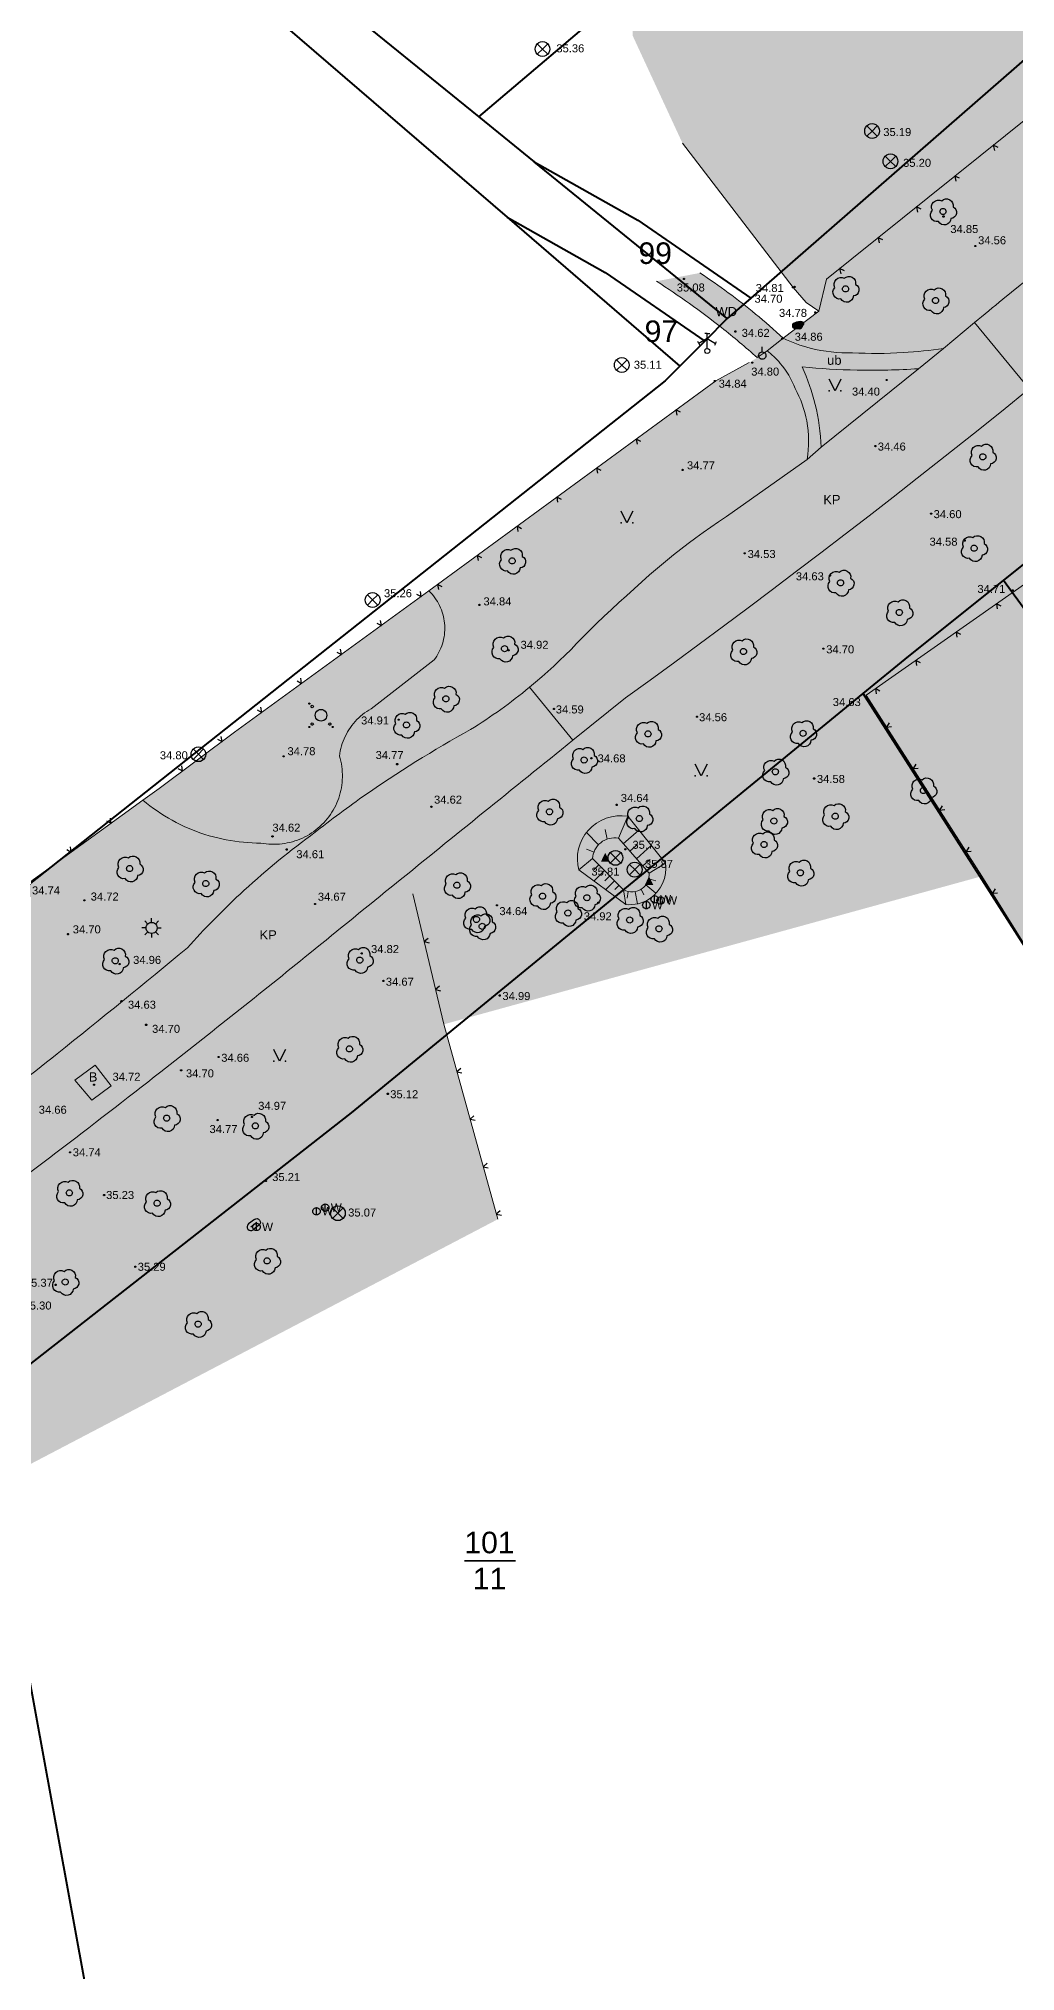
# Model space of a CAD drawing. Header units: metres. Extents: x 363857 to 365179, y 5807840 to 5809004.
# Drawn here: x 364698.6 to 364777.9, y 5808053 to 5808210 of the extents above; entities that cross this region are included whole.
import ezdxf

# ---------------------------------------------------------------- set-up
doc = ezdxf.new("R2010")
doc.units = ezdxf.units.M
doc.header["$LTSCALE"] = 0.5
doc.linetypes.add('LF11.26', pattern=[0])
doc.layers.get('0').update_dxf_attribs({"color": 1, "linetype": 'CONTINUOUS'})
for name, color, linetype in [('Flurstücksgrenze', 5, 'CONTINUOUS'), ('Stk.Befestigungsarten', 1, 'CONTINUOUS'), ('Stk.Beleuchtung', 1, 'CONTINUOUS'), ('Stk.Bäume', 1, 'CONTINUOUS'), ('Stk.Böschungen', 1, 'CONTINUOUS'), ('Stk.Einfriedungen', 1, 'CONTINUOUS'), ('Stk.Geländehöhen', 1, 'CONTINUOUS'), ('Stk.Grünflächen', 1, 'CONTINUOUS'), ('Stk.Stadtmöbel', 1, 'CONTINUOUS'), ('Stk.Topografie allgemein', 1, 'CONTINUOUS'), ('Stk.Ver- und Entsorgungsanlagen allgemein', 1, 'CONTINUOUS'), ('Stk.Wasserversorgung', 1, 'CONTINUOUS')]:
    doc.layers.add(name, color=color, linetype=linetype)
doc.styles.add('Arial', font='Arial.ttf')
doc.styles.add('TA  11.0401.0000', font='Arial.ttf')

# ---------------------------------------------------------------- blocks, each defined once
blk = doc.blocks.new('S11..378')
at = {"color": 0, "lineweight": -2}
blk.add_lwpolyline([(-0.025, 0.05), (0, 0), (0.025, 0.05)], dxfattribs=at)
blk = doc.blocks.new('S11..36')
at = {"color": 0, "lineweight": -2}
blk.add_lwpolyline([(0.065, -0.0375, -0.5773503), (-0.065, -0.0375, -0.5773503), (0, 0.075, -0.5773503)], format="xyb", close=True, dxfattribs=at)
for points in [[(-0.05, 0.05), (0, 0), (-0.05, -0.05)], [(0.05, -0.05), (0, 0), (0.05, 0.05)]]:
    blk.add_lwpolyline(points, dxfattribs=at)
blk = doc.blocks.new('Geländehöhe')
at = {"color": 0, "lineweight": -2}
for points in [[(0.0087, -0.005, -0.5773503), (-0.0087, -0.005, -0.5773503), (0, 0.01, -0.5773503)], [(0.0043, -0.0025, -0.5773503), (-0.0043, -0.0025, -0.5773503), (0, 0.005, -0.5773503)]]:
    blk.add_lwpolyline(points, format="xyb", close=True, dxfattribs=at)
blk = doc.blocks.new('S11..146', base_point=(0, 0.25))
at = {"color": 0, "lineweight": -2}
blk.add_lwpolyline([(0.05, 0.35), (0, 0.25), (-0.05, 0.35)], dxfattribs=at)
for p in [(-0.05, 0.25), (0.05, 0.25)]:
    blk.add_point(p, dxfattribs=at)
blk = doc.blocks.new('S11..320')
at = {"color": 0, "lineweight": -2}
for points in [[(0, 0.125), (-0.085, 0.075), (-0.095, 0.095)], [(-0.085, 0.075), (-0.075, 0.055)], [(0, 0.025), (0, 0.125), (0, 0.175), (-0.025, 0.175)], [(0, 0.175), (0.025, 0.175)], [(0, 0.125), (0.085, 0.075), (0.075, 0.055)], [(0.085, 0.075), (0.095, 0.095)]]:
    blk.add_lwpolyline(points, dxfattribs=at)
blk.add_lwpolyline([(0.0216, -0.0125, -0.5773503), (-0.0216, -0.0125, -0.5773503), (0, 0.025, -0.5773503)], format="xyb", close=True, dxfattribs=at)
blk = doc.blocks.new('S11..19')
at = {"color": 0, "lineweight": -2}
blk.add_lwpolyline([(0.065, -0.0375, -0.5773503), (-0.065, -0.0375, -0.5773503), (0, 0.075, -0.5773503)], format="xyb", close=True, dxfattribs=at)
blk.add_lwpolyline([(0, 0.075), (0, 0.175)], dxfattribs=at)
blk = doc.blocks.new('Findling unmaßstäblich')
at = {"lineweight": -2}
blk.add_hatch(color=0, dxfattribs=at).paths.add_polyline_path([(-0.125, 0.15), (-0.0139, 0.1965), (0.1053, 0.2135), (0.225, 0.2), (0.2569, 0.185), (0.2831, 0.1613), (0.3013, 0.131), (0.3098, 0.0968), (0.308, 0.0615), (0.2961, 0.0283), (0.275, 0), (0.2631, -0.0607), (0.234, -0.1152), (0.1902, -0.159), (0.1357, -0.1881), (0.075, -0.2), (-0.125, -0.2), (-0.1723, -0.1849), (-0.2136, -0.1574), (-0.2456, -0.1194), (-0.2659, -0.0741), (-0.2728, -0.025), (-0.2659, 0.0241), (-0.2456, 0.0694), (-0.2136, 0.1074), (-0.1723, 0.1349)], flags=0)
at = {"color": 0, "lineweight": -2}
for points in [[(0.075, -0.2), (-0.125, -0.2, -0.84465226), (-0.125, 0.15)], [(-0.125, 0.15, -0.19301299), (0.225, 0.2, -0.56810547), (0.275, 0)], [(0.075, -0.2, 0.38719932), (0.275, 0)]]:
    blk.add_lwpolyline(points, format="xyb", dxfattribs=at)
blk = doc.blocks.new('S11..151')
at = {"color": 0, "lineweight": -2}
for points in [[(0.25, 0.25), (-0.25, 0.25, 1), (-0.25, -0.25)], [(0.25, 0.25, -1), (0.25, -0.25), (-0.25, -0.25)]]:
    blk.add_lwpolyline(points, format="xyb", dxfattribs=at)
blk.add_lwpolyline([(-0.25, 0), (0.25, 0)], dxfattribs=at)
blk.add_point((0, 0), dxfattribs=at)
blk = doc.blocks.new('Wasserschieber')
at = {"color": 0, "lineweight": -2}
blk.add_lwpolyline([(0.0346, -0.02, -0.5773503), (-0.0346, -0.02, -0.5773503), (0, 0.04, -0.5773503)], format="xyb", close=True, dxfattribs=at)
blk.add_lwpolyline([(0, -0.04), (0, 0.04)], dxfattribs=at)
at = {"color": 0, "lineweight": -2, "insert": (0.0605, -0.0445), "char_height": 0.09, "attachment_point": 7, "line_spacing_factor": 0.84, "style": 'Arial'}
blk.add_mtext('W', dxfattribs=at)
blk = doc.blocks.new('S11..60')
at = {"color": 0, "lineweight": -2}
for points in [[(0.165, 0.075, -0.7675055), (0.13, -0.115, -0.7475991), (-0.075, -0.165, -0.7388858), (-0.175, 0.02, -0.7315501), (-0.02, 0.175, -0.7388858)], [(0.0433, -0.025, -0.5773503), (-0.0433, -0.025, -0.5773503), (0, 0.05, -0.5773503)]]:
    blk.add_lwpolyline(points, format="xyb", close=True, dxfattribs=at)
blk = doc.blocks.new('S11..89', base_point=(0, -0.25))
at = {"lineweight": -2}
blk.add_hatch(color=0, dxfattribs=at).paths.add_polyline_path([(-0.18, -0.25), (0, 0.125), (0.19, -0.25), (0, -0.25)], flags=0)
blk = doc.blocks.new('S11..147', base_point=(0, 0.3))
at = {"color": 0, "lineweight": -2}
for points in [[(-0.0957, 0.3975, -0.5773503), (-0.1043, 0.3975, -0.5773503), (-0.1, 0.405, -0.5773503)], [(-0.0663, 0.37, -0.5773503), (-0.0837, 0.37, -0.5773503), (-0.075, 0.385, -0.5773503)], [(0.0433, 0.275, -0.5773503), (-0.0433, 0.275, -0.5773503), (0, 0.35, -0.5773503)], [(-0.0957, 0.1975, -0.5773503), (-0.1043, 0.1975, -0.5773503), (-0.1, 0.205, -0.5773503)], [(-0.0663, 0.22, -0.5773503), (-0.0837, 0.22, -0.5773503), (-0.075, 0.235, -0.5773503)], [(0.0837, 0.22, -0.5773503), (0.0663, 0.22, -0.5773503), (0.075, 0.235, -0.5773503)], [(0.1043, 0.1975, -0.5773503), (0.0957, 0.1975, -0.5773503), (0.1, 0.205, -0.5773503)]]:
    blk.add_lwpolyline(points, format="xyb", close=True, dxfattribs=at)
blk = doc.blocks.new('S11..124')
at = {"color": 0, "lineweight": -2}
for points in [[(-0.1, 0), (-0.175, 0)], [(-0.075, 0.075), (-0.125, 0.125)], [(0, 0.1), (0, 0.175)], [(0.075, 0.075), (0.125, 0.125)], [(0.1, 0), (0.175, 0)], [(-0.075, -0.075), (-0.125, -0.125)], [(0, -0.1), (0, -0.175)], [(0.075, -0.075), (0.125, -0.125)]]:
    blk.add_lwpolyline(points, dxfattribs=at)
blk.add_lwpolyline([(0.0866, -0.05, -0.5773503), (-0.0866, -0.05, -0.5773503), (0, 0.1, -0.5773503)], format="xyb", close=True, dxfattribs=at)

msp = doc.modelspace()

# ---------------------------------------------------------------- hatches: boundary and pattern name
at = {"layer": 'Stk.Befestigungsarten', "lineweight": 18, "true_color": 0xdcbe9c}
for points in [[(364739.128, 5808233.772), (364737.3736, 5808236.0887), (364732.389, 5808232.314), (364726.39, 5808240.2141), (364725.8175, 5808240.968), (364731.169, 5808304.968), (364758.67, 5808292.857), (364771.111, 5808282.627), (364788.435, 5808257.492), (364807.2571, 5808230.5379), (364811.62, 5808224.29), (364804.143, 5808223.901), (364762.532, 5808190.482), (364761.9, 5808187.891), (364760.883, 5808188.602), (364759.825, 5808189.816), (364750.842, 5808201.52), (364746.787, 5808210.274), (364746.767, 5808212.182), (364746.055, 5808214.235), (364745.302, 5808215.615), (364751.485, 5808220.361), (364741.091, 5808233.831), (364734.926, 5808229.062), (364734.184, 5808230.028)], [(364772.03, 5808184.864), (364769.997, 5808183.213, -0.02101225), (364765.012, 5808183.101, -0.0188068), (364760.556, 5808183.356, -0.04717768), (364761.615, 5808180.319, -0.05154402), (364762.099, 5808176.84), (364760.956, 5808175.842, 0.08928569), (364760.928, 5808178.971, 0.0795771), (364759.981, 5808181.599, 0.085142), (364758.778, 5808183.648, 0.05306355), (364757.704, 5808184.677), (364759.015, 5808185.685, 0.04848734), (364761.218, 5808184.882, 0.07157565), (364764.649, 5808184.504, 0.02866778), (364768.761, 5808184.516, 0.02291248)]]:
    msp.add_hatch(color=31, dxfattribs=at).paths.add_polyline_path(points, flags=0)
at = {"layer": 'Stk.Befestigungsarten', "lineweight": 18, "true_color": 0xfcddb3}
for points in [[(364774.5544, 5808186.9633, -0.00136392), (364776.851, 5808188.851, -0.01317601), (364799.554, 5808206.431, 0.00526923), (364808.227, 5808213.719, 0.00674843), (364819.107, 5808223.317, -0.0141185), (364829.588, 5808232.332, -0.01488732), (364841.172, 5808241.181), (364841.525, 5808233.35, -0.00542339), (364832.9864, 5808226.1955, -0.00220801), (364829.466, 5808223.336, -0.00181334), (364826.556, 5808221.011), (364801.846, 5808200.69, -0.00638321), (364787.097, 5808188.246, -0.00354312), (364778.9925, 5808181.5779)], [(364772.03, 5808184.864, -0.00150633), (364774.5544, 5808186.9633), (364778.9925, 5808181.5779, -0.00393324), (364769.886, 5808174.311, -0.01000814), (364746.21, 5808156.475, 0.00020521), (364741.9342, 5808153.0301), (364738.413, 5808157.337, 0.03278774), (364742.692, 5808161.358, -0.01806433), (364746.298, 5808164.764, -0.01842767), (364750.106, 5808168.096, -0.01929891), (364754.4, 5808171.201), (364760.956, 5808175.842), (364762.099, 5808176.84), (364769.997, 5808183.213)]]:
    msp.add_hatch(color=41, dxfattribs=at).paths.add_polyline_path(points, flags=0)
at = {"layer": 'Stk.Befestigungsarten', "lineweight": 18, "true_color": 0xe4d1d1}
msp.add_hatch(color=254, dxfattribs=at).paths.add_polyline_path([(364756.913, 5808184.113, 0.0141537), (364754.006, 5808186.548, 0.02420112), (364748.733, 5808190.317), (364752.251, 5808190.991, -0.0273171), (364756.768, 5808187.655, -0.01452944), (364759.015, 5808185.685), (364757.704, 5808184.677)], flags=0)
at = {"layer": 'Stk.Befestigungsarten', "lineweight": 18, "true_color": 0xfcddb3}
h = msp.add_hatch(color=41, dxfattribs=at)
h.paths.add_polyline_path([(364687.146, 5808109.4956), (364683.0333, 5808114.1343, 0.0007598), (364686.133, 5808116.679, 0.00549452), (364700.07, 5808127.574, 0.00423302), (364710.642, 5808136.175, -0.02336885), (364714.92, 5808140.542, -0.02840431), (364720.639, 5808145.283, -0.01412314), (364724.898, 5808148.457, -0.02738721), (364733.634, 5808153.903, 0.03286052), (364738.413, 5808157.337), (364741.9342, 5808153.0301, 0.00034914), (364734.666, 5808147.161, 0.00067787), (364720.578, 5808135.737, -0.00415379), (364708.486, 5808126.107, -0.00578448), (364691.384, 5808113.034, 0.00134358)], flags=0)
h.paths.add_polyline_path([(364703.144, 5808126.636), (364701.49, 5808125.436), (364702.889, 5808123.801), (364704.45, 5808124.972)], flags=0)
at = {"layer": 'Stk.Befestigungsarten', "lineweight": 18, "true_color": 0xcccccc}
msp.add_hatch(color=254, dxfattribs=at).paths.add_polyline_path([(364703.144, 5808126.636), (364704.45, 5808124.972), (364702.889, 5808123.801), (364701.49, 5808125.436)], flags=0)
at = {"layer": 'Stk.Grünflächen', "lineweight": 18, "true_color": 0xe0ffd9}
for points in [[(364811.62, 5808224.29), (364808.227, 5808213.719, -0.00526923), (364799.554, 5808206.431, 0.01317601), (364776.851, 5808188.851, 0.00136392), (364774.5544, 5808186.9633, 0.00150633), (364772.03, 5808184.864, -0.02291248), (364768.761, 5808184.516, -0.02866778), (364764.649, 5808184.504, -0.07157565), (364761.218, 5808184.882, -0.04848734), (364759.015, 5808185.685), (364761.9, 5808187.891), (364762.532, 5808190.482), (364804.143, 5808223.901)], [(364787.9804, 5808060.1506), (364783.7944, 5808066.0078), (364783.6743, 5808128.3227), (364775.14, 5808141.991), (364765.749, 5808156.696), (364801.498, 5808181.759), (364815.089, 5808191.211), (364827.72, 5808200.009), (364838.177, 5808210.511), (364846.6192, 5808068.4743), (364846.9628, 5808060.6251), (364793.6193, 5808057.3629)], [(364815.089, 5808191.211), (364801.498, 5808181.759), (364765.749, 5808156.696), (364746.21, 5808156.475, 0.01000814), (364769.886, 5808174.311, 0.00393324), (364778.9925, 5808181.5779, 0.00354312), (364787.097, 5808188.246, 0.00638321), (364801.846, 5808200.69)], [(364756.262, 5808183.71), (364756.913, 5808184.113), (364757.704, 5808184.677, -0.05306355), (364758.778, 5808183.648, -0.085142), (364759.981, 5808181.599, -0.0795771), (364760.928, 5808178.971, -0.08928569), (364760.956, 5808175.842), (364754.4, 5808171.201, 0.01929891), (364750.106, 5808168.096, 0.01842767), (364746.298, 5808164.764, 0.01806433), (364742.692, 5808161.358, -0.03278774), (364738.413, 5808157.337, -0.03286052), (364733.634, 5808153.903, 0.02738721), (364724.898, 5808148.457, 0.01412314), (364720.639, 5808145.283, 0.02840431), (364714.92, 5808140.542), (364716.615, 5808144.688, 0.44083345), (364723.2, 5808149.599, 0.09821798), (364722.992, 5808151.754, -0.23994825), (364725.559, 5808155.596), (364730.669, 5808159.557, 0.16725841), (364731.538, 5808162.17, 0.20064736), (364730.2475, 5808165.1685), (364753.538, 5808182.23)], [(364760.556, 5808183.356, 0.0188068), (364765.012, 5808183.101, 0.02101225), (364769.997, 5808183.213), (364762.099, 5808176.84, 0.05154402), (364761.615, 5808180.319, 0.04717768)], [(364731.538, 5808162.17, -0.16725841), (364730.669, 5808159.557), (364725.559, 5808155.596, 0.23994825), (364722.992, 5808151.754, -0.09821798), (364723.2, 5808149.599, -0.44083345), (364716.615, 5808144.688, -0.06611206), (364712.757, 5808145.186, -0.11052782), (364707.0349, 5808148.1691), (364708.352, 5808149.129), (364714.468, 5808153.692), (364730.2475, 5808165.1685, -0.20064736)], [(364728.955, 5808140.571), (364720.578, 5808135.737, -0.00067787), (364734.666, 5808147.161, -0.00034914), (364741.9342, 5808153.0301, -0.00020521), (364746.21, 5808156.475), (364765.749, 5808156.696), (364775.14, 5808141.991), (364731.455, 5808129.964)], [(364682.1968, 5808113.4504, -0.00102248), (364678.0105, 5808110.0442, -0.0004863), (364676.0145, 5808108.4303, -0.00087411), (364672.419, 5808105.539, -0.00326718), (364658.891, 5808094.844), (364649.9385, 5808087.263), (364649.3953, 5808086.8031), (364646.019, 5808083.944), (364633.808, 5808095.424), (364639.339, 5808094.471), (364644.026, 5808098.528), (364676.096, 5808125.62), (364678.528, 5808127.545), (364707.0349, 5808148.1691, 0.11052782), (364712.757, 5808145.186, 0.06611206), (364716.615, 5808144.688), (364714.92, 5808140.542, 0.02336885), (364710.642, 5808136.175, -0.00423302), (364700.07, 5808127.574, -0.00549452), (364686.133, 5808116.679, -0.0007598), (364683.0333, 5808114.1343, -0.0002047)], [(364691.384, 5808113.034, 0.00578448), (364708.486, 5808126.107, 0.00415379), (364720.578, 5808135.737), (364728.955, 5808140.571), (364731.455, 5808129.964), (364735.838, 5808114.13), (364684.406, 5808087.175), (364684.707, 5808089.644), (364679.439, 5808097.72), (364682.5643, 5808105.6266, -0.0012143), (364686.375, 5808108.8478, -0.00024507), (364687.146, 5808109.4956, -0.00134358)]]:
    msp.add_hatch(color=254, dxfattribs=at).paths.add_polyline_path(points, flags=0)

# ---------------------------------------------------------------- linework, layer by layer
at = {"layer": 'Flurstücksgrenze', "color": 7, "linetype": 'Continuous', "lineweight": 40}
for p, q in [((364734.315, 5808203.663), (364792.093, 5808252.819)), ((364799.518, 5808226.59), (364756.376, 5808188.954)), ((364715.847, 5808218.655), (364734.315, 5808203.663)), ((364734.315, 5808203.663), (364738.794, 5808200.027)), ((364736.592, 5808195.53), (364744.55, 5808191.039)), ((364744.55, 5808191.039), (364752.642, 5808185.457)), ((364754.476, 5808187.296), (364752.642, 5808185.457)), ((364752.642, 5808185.457), (364750.623, 5808183.432)), ((364769.229, 5808159.874), (364776.896, 5808166.016)), ((364765.502, 5808156.82), (364769.229, 5808159.874)), ((364723.952, 5808122.77), (364765.502, 5808156.82)), ((364783.574, 5808128.508), (364765.502, 5808156.82)), ((364693.697, 5808099.099), (364723.952, 5808122.77))]:
    msp.add_line(p, q, dxfattribs=at)
at = {"layer": 'Flurstücksgrenze', "color": 7, "linetype": 'Continuous', "lineweight": 35}
msp.add_line((364733.1262, 5808086.4), (364737.2738, 5808086.4), dxfattribs=at)
at = {"layer": 'Flurstücksgrenze', "color": 7, "linetype": 'Continuous', "lineweight": 40}
msp.add_lwpolyline([(364694.742, 5808224.998), (364713.747, 5808215.228), (364736.592, 5808195.53), (364750.623, 5808183.432), (364749.422, 5808182.229), (364672.155, 5808121.079)], dxfattribs=at)
msp.add_lwpolyline([(364694.742, 5808224.998), (364713.747, 5808215.228), (364736.592, 5808195.53), (364750.623, 5808183.432), (364749.422, 5808182.229), (364672.155, 5808121.079)], dxfattribs=at)
for points in [[(364776.896, 5808166.016), (364820.229, 5808200.71), (364835.163, 5808207.46), (364844.13, 5808206.611), (364848.475, 5808126.642), (364799.725, 5808124.265), (364799.32, 5808135.224), (364776.896, 5808166.016)], [(364738.794, 5808200.027), (364747.204, 5808195.282), (364756.376, 5808188.954), (364754.476, 5808187.296), (364738.794, 5808200.027)], [(364581.112, 5808008.355), (364613.581, 5808034.508), (364651.922, 5808065.332), (364692.09, 5808097.828), (364693.697, 5808099.099), (364705.494, 5808034.715), (364582.364, 5808004.307), (364581.112, 5808008.355)]]:
    msp.add_lwpolyline(points, close=True, dxfattribs=at)
at = {"layer": 'Stk.Böschungen', "color": 7, "linetype": 'Continuous', "lineweight": 9}
for p, q in [((364744.0278, 5808144.547), (364743.0564, 5808145.5462)), ((364744.728, 5808144.9981), (364744.5595, 5808145.7999)), ((364745.636, 5808145.075), (364746.395, 5808146.864)), ((364745.636, 5808145.075), (364746.0155, 5808145.9695)), ((364746.0283, 5808144.6306), (364747.2904, 5808145.7448)), ((364743.6542, 5808143.9448), (364743.0575, 5808144.1788)), ((364746.5722, 5808144.0145), (364747.1884, 5808144.5584)), ((364747.1032, 5808143.4129), (364748.3064, 5808144.475)), ((364743.538, 5808143.427), (364742.418, 5808142.499)), ((364743.538, 5808143.427), (364742.418, 5808142.499)), ((364744.0406, 5808142.9194), (364743.573, 5808142.4565)), ((364744.5035, 5808142.4519), (364743.6421, 5808141.599)), ((364747.6218, 5808142.8255), (364748.2091, 5808143.344)), ((364748.128, 5808142.252), (364749.453, 5808143.042)), ((364748.128, 5808142.252), (364749.453, 5808143.042)), ((364744.93, 5808142.0212), (364744.5332, 5808141.6284)), ((364745.3228, 5808141.6245), (364744.5919, 5808140.9007)), ((364745.6847, 5808141.259), (364745.348, 5808140.9256)), ((364746.056, 5808140.884), (364746.225, 5808139.7)), ((364746.056, 5808140.884), (364746.225, 5808139.7)), ((364746.4393, 5808140.7488), (364746.3538, 5808140.2237)), ((364746.9946, 5808140.7366), (364747.1974, 5808139.7552)), ((364747.4709, 5808140.9302), (364747.7061, 5808140.4828)), ((364747.8547, 5808141.285), (364748.6874, 5808140.6092)), ((364748.0932, 5808141.7851), (364748.6682, 5808141.6175))]:
    msp.add_line(p, q, dxfattribs=at)
at = {"layer": 'Stk.Böschungen', "color": 7, "linetype": 'Continuous', "lineweight": 18}
for p, q in [((364746.395, 5808146.864), (364749.453, 5808143.042)), ((364745.636, 5808145.075), (364748.128, 5808142.252)), ((364742.418, 5808142.499), (364746.225, 5808139.7)), ((364743.538, 5808143.427), (364746.056, 5808140.884))]:
    msp.add_line(p, q, dxfattribs=at)
for centre, radius, start, end in [((364745.829, 5808143.3855), 3.5243, 138.559929, 194.568456), ((364745.829, 5808143.3855), 3.5243, 80.757582, 138.559167), ((364745.3066, 5808143.3349), 1.771, 128.753886, 177.019018), ((364745.3066, 5808143.3349), 1.771, 79.280896, 128.753912), ((364746.5574, 5808142.6089), 2.9278, 303.093154, 8.507517), ((364746.732, 5808142.1133), 1.4029, 241.193304, 306.323763), ((364746.732, 5808142.1133), 1.4029, 306.324866, 5.674914), ((364746.5574, 5808142.6089), 2.9278, 263.48062, 303.093045)]:
    msp.add_arc(centre, radius, start, end, dxfattribs=at)
at = {"layer": 'Stk.Einfriedungen', "color": 7, "linetype": 'LF11.26', "lineweight": 18}
for p, q in [((364804.143, 5808223.901, 34.156), (364762.532, 5808190.482, 34.834)), ((364761.9, 5808187.891, 34.791), (364762.532, 5808190.482, 34.834)), ((364756.262, 5808183.71), (364753.538, 5808182.23)), ((364753.538, 5808182.23), (364730.2475, 5808165.1685, 34.987)), ((364678.528, 5808127.545, 34.983), (364707.0349, 5808148.1691, 34.766)), ((364728.955, 5808140.571, 34.737), (364731.455, 5808129.964, 34.959)), ((364731.455, 5808129.964, 34.959), (364735.838, 5808114.13, 35.002))]:
    msp.add_line(p, q, dxfattribs=at)
msp.add_lwpolyline([(364787.9804, 5808060.1506), (364783.7944, 5808066.0078), (364783.6743, 5808128.3227), (364775.14, 5808141.991), (364765.749, 5808156.696), (364801.498, 5808181.759), (364815.089, 5808191.211), (364827.72, 5808200.009), (364838.177, 5808210.511), (364846.6192, 5808068.4743), (364846.9628, 5808060.6251), (364793.6193, 5808057.3629), (364787.9804, 5808060.1506)], close=True, dxfattribs=at)
msp.add_lwpolyline([(364707.0349, 5808148.1691), (364708.352, 5808149.129), (364714.468, 5808153.692), (364730.2475, 5808165.1685)], dxfattribs=at)
at = {"layer": 'Stk.Topografie allgemein', "color": 7, "linetype": 'Continuous', "lineweight": 9}
for p, q in [((364759.825, 5808189.816, 34.695), (364750.842, 5808201.52, 35.157)), ((364760.883, 5808188.602, 34.644), (364759.825, 5808189.816, 34.695)), ((364761.9, 5808187.891, 34.791), (364759.015, 5808185.685, 34.835)), ((364760.883, 5808188.602, 34.644), (364761.9, 5808187.891, 34.791))]:
    msp.add_line(p, q, dxfattribs=at)
at = {"layer": 'Stk.Topografie allgemein', "color": 7, "linetype": 'Continuous', "lineweight": 18}
for p, q in [((364757.704, 5808184.677, 34.848), (364756.913, 5808184.113, 34.831)), ((364759.015, 5808185.685, 34.835), (364757.704, 5808184.677, 34.848))]:
    msp.add_line(p, q, dxfattribs=at)
at = {"layer": 'Stk.Topografie allgemein', "color": 7, "linetype": 'Continuous', "lineweight": 9}
for points in [[(364772.03, 5808184.864, 34.402), (364774.5544, 5808186.9633, 34.416), (364778.9925, 5808181.5779, 34.482), (364776.7266, 5808179.7478, 34.4798), (364774.4535, 5808177.9265, 34.4775), (364772.1733, 5808176.1143, 34.4752), (364769.886, 5808174.311, 34.473), (364767.9405, 5808172.7886, 34.4798), (364765.9899, 5808171.2727, 34.4867), (364764.0342, 5808169.7634, 34.4935), (364762.0736, 5808168.2605, 34.5003), (364760.1079, 5808166.7642, 34.5072), (364758.1373, 5808165.2745, 34.514), (364756.1616, 5808163.7914, 34.5208), (364754.1811, 5808162.3148, 34.5277), (364752.1956, 5808160.8449, 34.5345), (364750.2053, 5808159.3816, 34.5413), (364748.2101, 5808157.925, 34.5482), (364746.21, 5808156.475, 34.555), (364741.9342, 5808153.0301, 34.58), (364738.413, 5808157.337, 34.618), (364738.914, 5808157.7556, 34.6127), (364739.4089, 5808158.1815, 34.6073), (364739.8975, 5808158.6146, 34.602), (364740.3797, 5808159.0547, 34.5967), (364740.8555, 5808159.5018, 34.5913), (364741.3247, 5808159.9557, 34.586), (364741.7873, 5808160.4165, 34.5807), (364742.2431, 5808160.884, 34.5753), (364742.692, 5808161.358, 34.57), (364743.2758, 5808161.9436, 34.5618), (364743.8665, 5808162.5222, 34.5537), (364744.4642, 5808163.0936, 34.5455), (364745.0688, 5808163.6577, 34.5373), (364745.6801, 5808164.2146, 34.5292), (364746.298, 5808164.764, 34.521), (364746.9155, 5808165.3387, 34.5148), (364747.5399, 5808165.9057, 34.5087), (364748.1713, 5808166.4651, 34.5025), (364748.8095, 5808167.0166, 34.4963), (364749.4544, 5808167.5603, 34.4902), (364750.106, 5808168.096, 34.484), (364750.7046, 5808168.5597, 34.4744), (364751.3082, 5808169.0168, 34.4649), (364751.9169, 5808169.4672, 34.4553), (364752.5304, 5808169.9109, 34.4457), (364753.1489, 5808170.3478, 34.4361), (364753.7721, 5808170.7779, 34.4266), (364754.4, 5808171.201, 34.417), (364760.956, 5808175.842, 34.465), (364762.099, 5808176.84, 34.43), (364769.997, 5808183.213, 34.389), (364772.03, 5808184.864, 34.402)], [(364703.144, 5808126.636, 34.672), (364704.45, 5808124.972, 34.677), (364702.889, 5808123.801, 34.667), (364701.49, 5808125.436, 34.665), (364703.144, 5808126.636, 34.672)]]:
    msp.add_polyline3d(points, close=True, dxfattribs=at)
for points in [[(364730.2475, 5808165.1685, 34.987), (364730.3785, 5808165.0362, 34.9778), (364730.5035, 5808164.8983, 34.9687), (364730.6224, 5808164.755, 34.9595), (364730.7348, 5808164.6066, 34.9503), (364730.8406, 5808164.4534, 34.9412), (364730.9396, 5808164.2957, 34.932), (364731.0315, 5808164.1338, 34.9228), (364731.1162, 5808163.9681, 34.9137), (364731.1936, 5808163.7987, 34.9045), (364731.2634, 5808163.6261, 34.8953), (364731.3255, 5808163.4506, 34.8862), (364731.3799, 5808163.2726, 34.877), (364731.4264, 5808163.0923, 34.8678), (364731.4649, 5808162.9102, 34.8587), (364731.4954, 5808162.7265, 34.8495), (364731.5178, 5808162.5417, 34.8403), (364731.532, 5808162.3561, 34.8312), (364731.538, 5808162.17, 34.822)], [(364731.538, 5808162.17, 34.822), (364731.5358, 5808161.983, 34.821), (364731.5254, 5808161.7964, 34.82), (364731.5067, 5808161.6103, 34.819), (364731.4798, 5808161.4253, 34.818), (364731.4448, 5808161.2416, 34.817), (364731.4017, 5808161.0597, 34.816), (364731.3505, 5808160.8799, 34.815), (364731.2915, 5808160.7024, 34.814), (364731.2248, 5808160.5278, 34.813), (364731.1503, 5808160.3563, 34.812), (364731.0684, 5808160.1882, 34.811), (364730.9791, 5808160.024, 34.81), (364730.8826, 5808159.8638, 34.809), (364730.7792, 5808159.708, 34.808), (364730.669, 5808159.557, 34.807), (364725.559, 5808155.596, 34.792), (364725.3792, 5808155.4904, 34.791), (364725.2039, 5808155.3775, 34.7901), (364725.0334, 5808155.2575, 34.7891), (364724.8679, 5808155.1306, 34.7882), (364724.7078, 5808154.9971, 34.7872), (364724.5533, 5808154.8571, 34.7863), (364724.4046, 5808154.7109, 34.7853), (364724.262, 5808154.5587, 34.7843), (364724.1258, 5808154.4009, 34.7834), (364723.9962, 5808154.2375, 34.7824), (364723.8734, 5808154.0691, 34.7815), (364723.7575, 5808153.8957, 34.7805), (364723.6489, 5808153.7177, 34.7796), (364723.5476, 5808153.5355, 34.7786), (364723.4539, 5808153.3492, 34.7777), (364723.3679, 5808153.1593, 34.7767), (364723.2897, 5808152.966, 34.7757), (364723.2196, 5808152.7696, 34.7748), (364723.1575, 5808152.5706, 34.7738), (364723.1036, 5808152.3691, 34.7729), (364723.058, 5808152.1657, 34.7719), (364723.0208, 5808151.9605, 34.771), (364722.992, 5808151.754, 34.77), (364723.0506, 5808151.5442, 34.7654), (364723.101, 5808151.3322, 34.7608), (364723.143, 5808151.1184, 34.7562), (364723.1767, 5808150.9031, 34.7516), (364723.2018, 5808150.6867, 34.747), (364723.2185, 5808150.4695, 34.7424), (364723.2267, 5808150.2518, 34.7378), (364723.2263, 5808150.0339, 34.7332), (364723.2174, 5808149.8162, 34.7286), (364723.2, 5808149.599, 34.724), (364723.1745, 5808149.3856, 34.7214), (364723.1408, 5808149.1734, 34.7187), (364723.0989, 5808148.9626, 34.7161), (364723.0489, 5808148.7537, 34.7135), (364722.9909, 5808148.5467, 34.7109), (364722.925, 5808148.3422, 34.7082), (364722.8511, 5808148.1404, 34.7056), (364722.7696, 5808147.9416, 34.703), (364722.6804, 5808147.7461, 34.7003), (364722.5838, 5808147.5542, 34.6977), (364722.4798, 5808147.3661, 34.6951), (364722.3686, 5808147.1822, 34.6925), (364722.2504, 5808147.0028, 34.6898), (364722.1254, 5808146.828, 34.6872), (364721.9937, 5808146.6582, 34.6846), (364721.8556, 5808146.4936, 34.682), (364721.7112, 5808146.3345, 34.6793), (364721.5607, 5808146.181, 34.6767), (364721.4045, 5808146.0335, 34.6741), (364721.2426, 5808145.8921, 34.6714), (364721.0755, 5808145.7571, 34.6688), (364720.9032, 5808145.6287, 34.6662), (364720.7261, 5808145.5069, 34.6636), (364720.5445, 5808145.3921, 34.6609), (364720.3585, 5808145.2845, 34.6583), (364720.1685, 5808145.184, 34.6557), (364719.9748, 5808145.091, 34.653), (364719.7777, 5808145.0055, 34.6504), (364719.5774, 5808144.9277, 34.6478), (364719.3742, 5808144.8577, 34.6452), (364719.1685, 5808144.7956, 34.6425), (364718.9605, 5808144.7415, 34.6399), (364718.7506, 5808144.6955, 34.6373), (364718.5391, 5808144.6576, 34.6347), (364718.3263, 5808144.6279, 34.632), (364718.1125, 5808144.6064, 34.6294), (364717.898, 5808144.5932, 34.6268), (364717.6832, 5808144.5883, 34.6241), (364717.4683, 5808144.5917, 34.6215), (364717.2538, 5808144.6034, 34.6189), (364717.0398, 5808144.6234, 34.6163), (364716.8268, 5808144.6516, 34.6136), (364716.615, 5808144.688, 34.611), (364716.2604, 5808144.691, 34.6166), (364715.9059, 5808144.7024, 34.6223), (364715.5518, 5808144.7224, 34.6279), (364715.1983, 5808144.7509, 34.6335), (364714.8455, 5808144.7878, 34.6392), (364714.4938, 5808144.8332, 34.6448), (364714.1433, 5808144.8871, 34.6505), (364713.7941, 5808144.9493, 34.6561), (364713.4465, 5808145.0199, 34.6617), (364713.1008, 5808145.0988, 34.6674), (364712.757, 5808145.186, 34.673), (364712.4089, 5808145.2833, 34.6782), (364712.0634, 5808145.3891, 34.6833), (364711.7205, 5808145.5033, 34.6885), (364711.3805, 5808145.6259, 34.6937), (364711.0436, 5808145.7568, 34.6988), (364710.71, 5808145.8958, 34.704), (364710.38, 5808146.043, 34.7092), (364710.0536, 5808146.1982, 34.7143), (364709.7311, 5808146.3613, 34.7195), (364709.4127, 5808146.5323, 34.7247), (364709.0986, 5808146.711, 34.7298), (364708.7889, 5808146.8974, 34.735), (364708.4839, 5808147.0912, 34.7402), (364708.1837, 5808147.2925, 34.7453), (364707.8886, 5808147.501, 34.7505), (364707.5986, 5808147.7167, 34.7557), (364707.314, 5808147.9395, 34.7608), (364707.0349, 5808148.1691, 34.766)]]:
    msp.add_polyline3d(points, dxfattribs=at)
for centre, radius, start, end in [((365121.7054, 5807766.9518, 34.441), 544.9069, 126.24253, 129.262074), ((365121.7074, 5807766.9534, 34.422), 544.9069, 129.262345, 129.574933), ((364753.4067, 5808179.1168, 34.805), 7.0273, 40.1509, 52.300776), ((364764.247, 5808196.6154, 34.773), 12.1181, 244.42117, 255.524954), ((364764.247, 5808196.6154, 34.619), 12.1181, 255.524954, 271.900957), ((364766.6004, 5808220.3396, 34.409), 35.8887, 273.451398, 278.701633), ((364753.4067, 5808179.1168, 34.694), 7.0273, 20.684798, 40.150961), ((364745.0279, 5808176.2382, 34.579), 17.0817, 13.821479, 24.625795), ((364766.1725, 5808242.4415, 34.572), 59.3518, 264.569904, 268.879596), ((364766.6004, 5808220.3396, 34.471), 35.8887, 266.883018, 273.451389), ((364766.1725, 5808242.4415, 34.436), 59.3518, 268.879601, 273.694546), ((364752.2506, 5808177.3287, 34.541), 8.8314, 10.716934, 28.916312), ((364745.0279, 5808176.2382, 34.464), 17.0817, 2.018888, 13.821462), ((364752.2506, 5808177.3287, 34.462), 8.8314, 350.308371, 10.717026), ((364709.9261, 5808191.939, 34.659), 44.8196, 301.935341, 309.463709), ((364778.9417, 5808071.4946, 34.665), 94.0422, 118.801748, 125.076867), ((368940.8186, 5802945.7636, 34.602), 6689.2641, 128.88100241, 128.96101941), ((368940.8184, 5802945.7635, 34.665), 6689.2641, 128.96101825, 129.11637425), ((364778.9417, 5808071.4946, 34.626), 94.0422, 125.076867, 128.313437), ((364759.4737, 5808092.6174, 34.663), 65.4354, 126.404409, 132.912448), ((364759.4737, 5808092.6174, 34.681), 65.4354, 132.912453, 138.267225), ((364197.395, 5808756.2396, 34.656), 804.924, 308.6454993, 309.6156313), ((364134.9506, 5808858.6788, 34.704), 930.3786, 308.0576302, 309.0096032), ((364197.3949, 5808756.2396, 34.618), 804.924, 307.3862617, 308.6454997), ((364134.9506, 5808858.6788, 34.692), 930.3786, 306.73194, 308.05763)]:
    msp.add_arc(centre, radius, start, end, dxfattribs=at)
at = {"layer": 'Stk.Topografie allgemein', "color": 7, "linetype": 'Continuous', "lineweight": 18}
for centre, radius, start, end in [((364724.002, 5808148.0153, 34.956), 51.4288, 50.422995, 56.682057), ((364712.4582, 5808133.9938, 35.023), 66.9938, 51.671122, 57.216528), ((364712.4582, 5808133.9938, 34.885), 66.9938, 48.427552, 51.671124), ((364724.002, 5808148.0153, 34.855), 51.4288, 47.093327, 50.422995)]:
    msp.add_arc(centre, radius, start, end, dxfattribs=at)

# ---------------------------------------------------------------- block references
at = {"layer": 'Stk.Beleuchtung', "color": 7, "xscale": 4.5, "yscale": 4.5}
msp.add_blockref('S11..124', (364707.737, 5808137.796), dxfattribs=at)
at = {"layer": 'Stk.Bäume', "color": 7, "xscale": 4.95, "yscale": 4.95}
for p in [(364771.991, 5808195.982), (364764.075, 5808189.692), (364771.383, 5808188.752), (364775.215, 5808176.057), (364774.516, 5808168.632), (364737.01, 5808167.601), (364763.67, 5808165.823), (364768.442, 5808163.417), (364736.393, 5808160.475), (364755.785, 5808160.245), (364731.627, 5808156.4), (364728.427, 5808154.279), (364748.039, 5808153.55), (364760.627, 5808153.6), (364742.847, 5808151.43, 34.773), (364758.379, 5808150.477), (364770.397, 5808148.954, 34.5), (364740.04, 5808147.229), (364747.336, 5808146.676), (364758.26, 5808146.476, 34.699), (364763.242, 5808146.867, 34.551), (364757.459, 5808144.569, 34.779), (364705.95, 5808142.615), (364712.136, 5808141.396), (364732.526, 5808141.259), (364760.41, 5808142.274, 34.741), (364739.474, 5808140.372), (364743.076, 5808140.247), (364734.108, 5808138.485, 34.77), (364741.536, 5808139.003), (364746.552, 5808138.438), (364734.576, 5808137.923, 34.79), (364748.928, 5808137.725), (364704.785, 5808135.128), (364724.634, 5808135.181), (364723.797, 5808127.968), (364708.957, 5808122.344), (364716.156, 5808121.719), (364701.055, 5808116.276), (364708.181, 5808115.433), (364717.112, 5808110.752, 35.132), (364700.723, 5808109.034), (364711.51, 5808105.618, 35.264)]:
    msp.add_blockref('S11..60', p, dxfattribs=at)
at = {"layer": 'Stk.Einfriedungen', "color": 7, "xscale": 7.5, "yscale": 7.5}
for p, rotation in [((364776.0746, 5808201.3585, 34.613), 218.769), ((364772.9559, 5808198.8537, 34.664), 218.769), ((364769.8372, 5808196.349, 34.715), 218.769), ((364766.7185, 5808193.8443, 34.766), 218.769), ((364763.5998, 5808191.3396, 34.817), 218.769), ((364750.3112, 5808179.8662), 216.225), ((364747.0844, 5808177.5024), 216.225), ((364743.8575, 5808175.1386), 216.225), ((364740.6307, 5808172.7747), 216.225), ((364737.4039, 5808170.4109), 216.225), ((364734.1771, 5808168.0471), 216.225), ((364729.6232, 5808164.7144), 36.02900000000001), ((364730.9502, 5808165.6833), 216.225), ((364726.3883, 5808162.3617), 36.02900000000001), ((364776.3314, 5808164.1151), 215.034), ((364773.0561, 5808161.8189), 215.034), ((364723.1534, 5808160.0089), 36.02900000000001), ((364769.7808, 5808159.5227), 215.034), ((364719.9185, 5808157.6562), 36.02900000000001), ((364766.5056, 5808157.2264), 215.034), ((364716.6836, 5808155.3034), 36.02900000000001), ((364713.4578, 5808152.9383), 36.726), ((364767.4046, 5808154.1036), 302.563), ((364710.2518, 5808150.5464), 36.726), ((364769.5575, 5808150.7324), 302.563), ((364771.7105, 5808147.3612), 302.563), ((364704.4543, 5808146.3021, 34.785), 35.88499999999999), ((364701.2135, 5808143.9574, 34.81), 35.88499999999999), ((364773.8634, 5808143.99), 302.563), ((364776.0023, 5808140.61), 301.98), ((364729.8726, 5808136.6777, 34.818), 283.262), ((364730.7903, 5808132.7844, 34.9), 283.262), ((364732.5221, 5808126.109, 34.969), 285.473), ((364733.5892, 5808122.2539, 34.98), 285.473), ((364734.6563, 5808118.3989, 34.99), 285.473), ((364735.7234, 5808114.5439, 35.001), 285.473)]:
    msp.add_blockref('S11..378', p, dxfattribs=dict(at, rotation=rotation))
at = {"layer": 'Stk.Geländehöhen', "color": 7, "xscale": 5, "yscale": 5}
for p in [(364772.03, 5808195.576, 34.854), (364774.616, 5808193.175, 34.561), (364750.958, 5808190.509, 35.081), (364759.825, 5808189.816, 34.695), (364759.938, 5808189.859, 34.808), (364761.615, 5808187.778, 34.785), (364755.131, 5808186.237, 34.621), (364758.955, 5808185.658, 34.858), (364756.505, 5808183.703, 34.805), (364753.463, 5808182.216, 34.845), (364767.414, 5808182.297, 34.405), (364766.502, 5808176.926, 34.459), (364750.848, 5808174.992, 34.772), (364771.028, 5808171.441, 34.6), (364773.751, 5808169.252, 34.575), (364755.887, 5808168.221, 34.526), (364762.806, 5808166.41, 34.634), (364777.651, 5808165.212, 34.706), (364734.352, 5808164.027, 34.838), (364736.716, 5808160.348, 34.92), (364762.279, 5808160.473, 34.699), (364765.569, 5808156.712, 34.632), (364740.399, 5808155.584, 34.591), (364752.015, 5808154.946, 34.562), (364727.795, 5808154.706, 34.906), (364718.455, 5808151.732, 34.781), (364727.673, 5808151.095, 34.772), (364743.446, 5808151.575, 34.685), (364761.527, 5808149.931, 34.576), (364730.457, 5808147.635, 34.615), (364745.503, 5808147.791, 34.641), (364717.549, 5808145.224, 34.622), (364718.709, 5808144.161, 34.607), (364746.197, 5808144.183, 35.731), (364702.284, 5808140.034, 34.718), (364721.011, 5808139.736, 34.672), (364735.768, 5808139.632, 34.644), (364744.01, 5808139.855, 34.915), (364700.949, 5808137.287, 34.695), (364705.141, 5808134.857, 34.957), (364724.796, 5808135.721, 34.82), (364726.552, 5808133.488, 34.672), (364705.282, 5808131.841, 34.634), (364735.998, 5808132.303, 34.988), (364707.292, 5808129.921, 34.7), (364713.17, 5808127.31, 34.655), (364703.061, 5808125.054, 34.715), (364710.135, 5808126.23, 34.698), (364726.915, 5808124.317, 35.122), (364713.097, 5808122.188, 34.774), (364715.882, 5808122.445, 34.966), (364701.119, 5808119.566, 34.744), (364717.014, 5808117.238, 35.213), (364703.882, 5808116.097, 35.231), (364706.404, 5808110.271, 35.294), (364699.936, 5808108.805, 35.366)]:
    msp.add_blockref('Geländehöhe', p, dxfattribs=at)
at = {"layer": 'Stk.Grünflächen', "color": 7}
for name, p, xscale, yscale in [('S11..146', (364763.2262, 5808181.4173), 9.53, 9.53), ('S11..146', (364746.3285, 5808170.7012), 9.53, 9.53), ('S11..147', (364721.4893, 5808155.0653), 9.5, 9.5), ('S11..146', (364752.3525, 5808150.1534), 9.53, 9.53), ('S11..146', (364718.1275, 5808126.9593), 9.53, 9.53)]:
    msp.add_blockref(name, p, dxfattribs=dict(at, xscale=xscale, yscale=yscale))
at = {"layer": 'Stk.Stadtmöbel', "color": 252, "true_color": 0x919191, "xscale": 1.5, "yscale": 1.5}
msp.add_blockref('Findling unmaßstäblich', (364760.194, 5808186.746, 34.722), dxfattribs=at)
at = {"layer": 'Stk.Stadtmöbel', "color": 7, "xscale": 4, "yscale": 4}
msp.add_blockref('S11..19', (364757.315, 5808184.28, 34.811), dxfattribs=at)
at = {"layer": 'Stk.Ver- und Entsorgungsanlagen allgemein', "color": 7}
for name, p, xscale, yscale in [('S11..36', (364739.472, 5808209.175, 35.357), 8, 8), ('S11..36', (364766.23, 5808202.515, 35.192), 8, 8), ('S11..36', (364767.724, 5808200.055, 35.196), 8, 8), ('S11..36', (364745.907, 5808183.513, 35.114), 8, 8), ('S11..36', (364725.681, 5808164.428, 35.259), 8, 8), ('S11..36', (364711.535, 5808151.9, 34.799), 8, 8), ('S11..89', (364744.567, 5808143.187, 35.684), 1.9, 1.9), ('S11..36', (364745.396, 5808143.482, 35.81), 8, 8), ('S11..36', (364746.958, 5808142.526, 35.868), 8, 8), ('S11..89', (364748.119, 5808141.272, 35.61), 1.9, 1.9), ('S11..36', (364722.859, 5808114.622, 35.067), 8, 8)]:
    msp.add_blockref(name, p, dxfattribs=dict(at, xscale=xscale, yscale=yscale))
at = {"layer": 'Stk.Wasserversorgung', "color": 7}
for name, p, xscale, yscale in [('S11..320', (364752.847, 5808184.66, 35.012), 8, 8), ('Wasserschieber', (364747.903, 5808139.645), 7.5, 7.5), ('Wasserschieber', (364748.575, 5808140.114), 7.5, 7.5), ('Wasserschieber', (364749.064, 5808140.023), 7.5, 7.5), ('Wasserschieber', (364721.122, 5808114.779, 35.154), 7.5, 7.5), ('Wasserschieber', (364721.831, 5808115.075, 35.154), 7.5, 7.5), ('Wasserschieber', (364716.251, 5808113.507, 35.27), 7.5, 7.5)]:
    msp.add_blockref(name, p, dxfattribs=dict(at, xscale=xscale, yscale=yscale))
at = {"layer": 'Stk.Wasserversorgung', "color": 7, "xscale": 1.2, "yscale": 1.2, "rotation": 37.954}
msp.add_blockref('S11..151', (364716.032, 5808113.7, 35.274), dxfattribs=at)

# ---------------------------------------------------------------- texts
at = {"layer": 'Flurstücksgrenze', "color": 7, "lineweight": 35, "char_height": 1.75, "attachment_point": 7, "line_spacing_factor": 0.84, "style": 'TA  11.0401.0000'}
for s, insert in [('99', (364747.2625, 5808191.696)), ('97', (364747.7645, 5808185.354)), ('101', (364733.1262, 5808086.9775)), ('11', (364733.8175, 5808084.0725))]:
    msp.add_mtext(s, dxfattribs=dict(at, insert=insert))
at = {"layer": 'Stk.Befestigungsarten', "color": 7, "lineweight": 18, "char_height": 0.75, "attachment_point": 7, "line_spacing_factor": 0.84, "style": 'TA  11.0401.0000'}
for s, insert in [('WD', (364753.522, 5808187.4771)), ('ub', (364762.5863, 5808183.5201)), ('KP', (364762.2687, 5808172.2059)), ('KP', (364716.5006, 5808136.8558)), ('B', (364702.6357, 5808125.3199))]:
    msp.add_mtext(s, dxfattribs=dict(at, insert=insert))
at = {"layer": 'Stk.Geländehöhen', "color": 7, "lineweight": 18, "char_height": 0.65, "attachment_point": 7, "line_spacing_factor": 0.84, "style": 'TA  11.0401.0000'}
for s, insert in [('35.36', (364740.595, 5808208.9)), ('35.19', (364767.14, 5808202.1)), ('35.20', (364768.75, 5808199.6)), ('34.85', (364772.5844, 5808194.2211, 34.854)), ('34.56', (364774.838, 5808193.3104, 34.561)), ('35.08', (364750.3757, 5808189.4742, 35.081)), ('34.81', (364756.786, 5808189.4312)), ('34.70', (364756.6838, 5808188.5642)), ('34.78', (364758.6764, 5808187.4129, 34.785)), ('34.62', (364755.6468, 5808185.7897)), ('34.86', (364759.9502, 5808185.4748, 34.858)), ('35.11', (364746.885, 5808183.2)), ('34.80', (364756.4184, 5808182.6439, 34.805)), ('34.84', (364753.7768, 5808181.6621, 34.845)), ('34.40', (364764.5976, 5808181.0218, 34.405)), ('34.46', (364766.6933, 5808176.5557, 34.459)), ('34.77', (364751.2028, 5808175.0314, 34.772)), ('34.60', (364771.2292, 5808171.0656, 34.6)), ('34.58', (364770.8953, 5808168.8326, 34.575)), ('34.53', (364756.1279, 5808167.826, 34.526)), ('34.63', (364760.0404, 5808166.0189, 34.634)), ('35.26', (364726.6023, 5808164.6452, 35.259)), ('34.84', (364734.678, 5808163.981, 34.838)), ('34.71', (364774.7812, 5808164.9924, 34.706)), ('34.92', (364737.6876, 5808160.4568, 34.92)), ('34.70', (364762.5073, 5808160.0882, 34.699)), ('34.63', (364763.0398, 5808155.8049, 34.632)), ('34.91', (364724.7413, 5808154.3099, 34.906)), ('34.59', (364740.5506, 5808155.2039, 34.591)), ('34.56', (364752.1862, 5808154.5725, 34.562)), ('34.80', (364708.4051, 5808151.4829)), ('34.78', (364718.7663, 5808151.8126, 34.781)), ('34.77', (364725.9242, 5808151.5033, 34.772)), ('34.68', (364743.9463, 5808151.2303, 34.685)), ('34.58', (364761.7519, 5808149.559, 34.576)), ('34.64', (364745.8271, 5808148.0161, 34.641)), ('34.62', (364730.6651, 5808147.8802, 34.615)), ('34.62', (364717.5422, 5808145.6047, 34.622)), ('34.61', (364719.4831, 5808143.445, 34.607)), ('35.73', (364746.772, 5808144.2117, 35.731)), ('35.81', (364743.4453, 5808142.0337, 35.81)), ('35.87', (364747.7953, 5808142.6635, 35.868)), ('34.74', (364698.0246, 5808140.5061, 34.736)), ('34.72', (364702.7921, 5808140.01, 34.718)), ('34.67', (364721.2316, 5808139.9932, 34.672)), ('34.64', (364735.972, 5808138.8247, 34.644)), ('34.70', (364701.334, 5808137.3432, 34.695)), ('34.92', (364742.821, 5808138.4061, 34.915)), ('34.82', (364725.5519, 5808135.7423, 34.82)), ('34.96', (364706.2348, 5808134.8616, 34.957)), ('34.67', (364726.752, 5808133.0903, 34.672)), ('34.63', (364705.815, 5808131.223, 34.634)), ('34.99', (364736.2172, 5808131.9267, 34.988)), ('34.70', (364707.7742, 5808129.2637, 34.7)), ('34.66', (364713.3872, 5808126.9144, 34.655)), ('34.72', (364704.5606, 5808125.3737, 34.715)), ('34.70', (364710.5237, 5808125.6492, 34.698)), ('34.97', (364716.3883, 5808123.0121, 34.966)), ('35.12', (364727.1101, 5808123.9531, 35.122)), ('34.66', (364698.5725, 5808122.6924, 34.655)), ('34.77', (364712.4356, 5808121.1228, 34.774)), ('34.74', (364701.3342, 5808119.2381, 34.744)), ('35.21', (364717.5251, 5808117.2267, 35.213)), ('35.23', (364704.0439, 5808115.7681, 35.231)), ('35.07', (364723.6949, 5808114.3455, 35.067)), ('35.29', (364706.6074, 5808109.9391, 35.294)), ('35.37', (364697.4444, 5808108.6414, 35.366)), ('35.30', (364697.3404, 5808106.7913, 35.298))]:
    msp.add_mtext(s, dxfattribs=dict(at, insert=insert))

doc.saveas('drawing.dxf')
